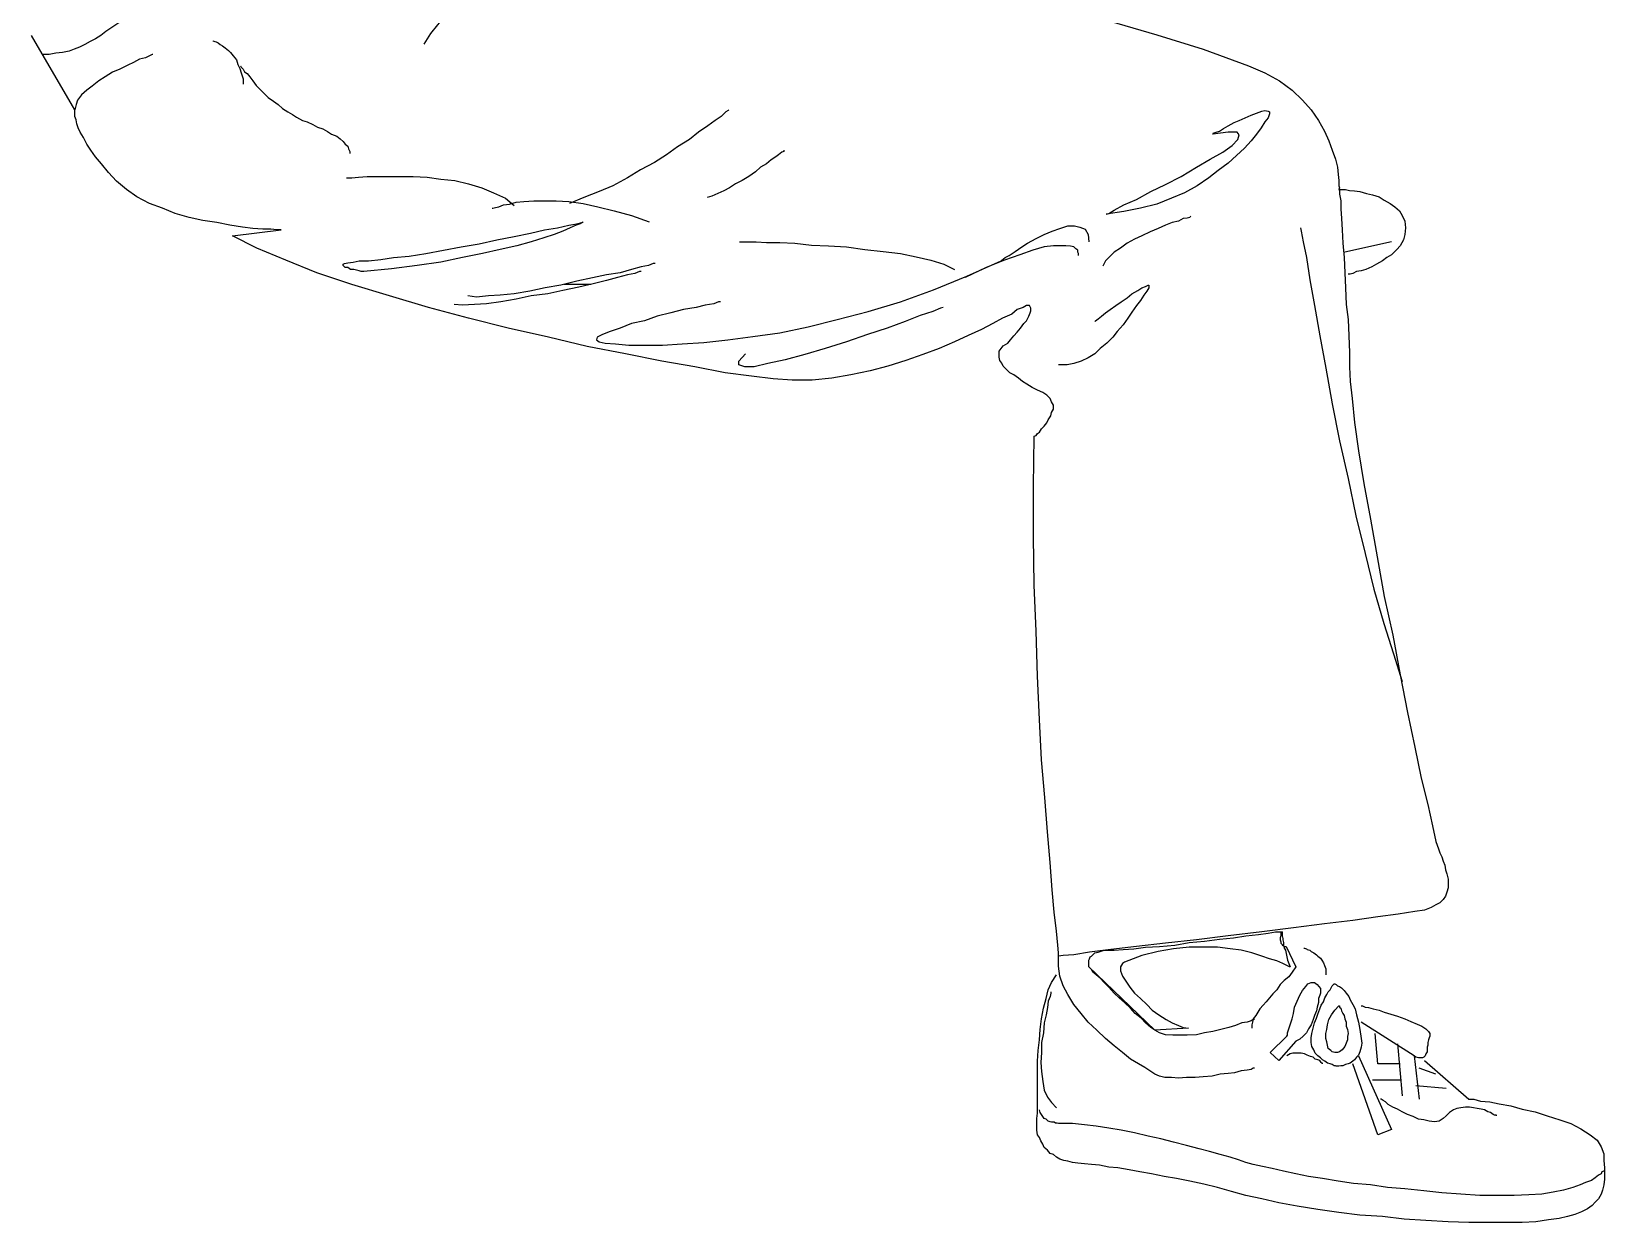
# Model space of a CAD drawing. Header units: millimetres. Extents: x -1627.97 to -1626.54, y 1778.14 to 1779.51.
# Drawn here: x -1627.373 to -1626.535, y 1778.144 to 1778.779 of the extents above; entities that cross this region are included whole.
import ezdxf

# ---------------------------------------------------------------- set-up
doc = ezdxf.new("R2010")
doc.units = ezdxf.units.MM
doc.header["$LTSCALE"] = 10
doc.layers.add('Humanos', color=2, linetype='Continuous')

msp = doc.modelspace()

# ---------------------------------------------------------------- linework, layer by layer
at = {"layer": 'Humanos'}
for points in [[(-1627.03074, 1778.81915), (-1627.02618, 1778.81915), (-1627.01952, 1778.81846), (-1627.00898, 1778.8181), (-1626.99565, 1778.81705), (-1626.97984, 1778.81564), (-1626.96229, 1778.81354), (-1626.94227, 1778.81108), (-1626.92086, 1778.80827), (-1626.89805, 1778.80477), (-1626.87417, 1778.80055), (-1626.84959, 1778.79563), (-1626.82432, 1778.79037), (-1626.79904, 1778.7844), (-1626.77341, 1778.77702), (-1626.74884, 1778.7693), (-1626.72461, 1778.76053)], [(-1627.12132, 1778.81037), (-1627.12167, 1778.81037), (-1627.12201, 1778.81003), (-1627.12342, 1778.80967), (-1627.12518, 1778.80862), (-1627.12729, 1778.80721), (-1627.12939, 1778.80616), (-1627.13255, 1778.80441), (-1627.13501, 1778.80265), (-1627.13852, 1778.79985), (-1627.14203, 1778.79739), (-1627.14554, 1778.79422), (-1627.14905, 1778.79071), (-1627.1529, 1778.7865), (-1627.15643, 1778.78229), (-1627.16028, 1778.77773), (-1627.16379, 1778.7721)], [(-1627.31721, 1778.79001), (-1627.32072, 1778.78755), (-1627.32388, 1778.7851), (-1627.32669, 1778.78299), (-1627.32985, 1778.78089), (-1627.33302, 1778.77878), (-1627.33582, 1778.77668), (-1627.33862, 1778.77492), (-1627.34144, 1778.77351), (-1627.34425, 1778.77176), (-1627.34705, 1778.77035), (-1627.34986, 1778.7693), (-1627.35268, 1778.76825), (-1627.35619, 1778.76754), (-1627.35969, 1778.7672), (-1627.3632, 1778.76649), (-1627.36707, 1778.76649)], [(-1627.34951, 1778.737), (-1627.37268, 1778.77668)], [(-1627.27613, 1778.77386), (-1627.27613, 1778.77386), (-1627.27508, 1778.77351), (-1627.27438, 1778.77317), (-1627.27333, 1778.77281), (-1627.27228, 1778.77176), (-1627.27087, 1778.77105), (-1627.26947, 1778.77), (-1627.26772, 1778.76859), (-1627.26666, 1778.76754), (-1627.26526, 1778.76579), (-1627.2635, 1778.76369), (-1627.2628, 1778.76123), (-1627.26175, 1778.75912), (-1627.26105, 1778.75666), (-1627.26, 1778.75351), (-1627.26, 1778.75069)], [(-1627.30809, 1778.76649), (-1627.30844, 1778.76649), (-1627.30985, 1778.76579), (-1627.31195, 1778.76474), (-1627.31511, 1778.76403), (-1627.31827, 1778.76228), (-1627.32142, 1778.76087), (-1627.32564, 1778.75877), (-1627.32951, 1778.75702), (-1627.33336, 1778.75456), (-1627.33687, 1778.75244), (-1627.34038, 1778.74964), (-1627.3432, 1778.74754), (-1627.346, 1778.74508), (-1627.3481, 1778.74227), (-1627.34881, 1778.73981), (-1627.34951, 1778.737)], [(-1627.26139, 1778.76053), (-1627.26139, 1778.76053), (-1627.26105, 1778.75982), (-1627.26, 1778.75877), (-1627.25929, 1778.75736), (-1627.25788, 1778.75631), (-1627.25647, 1778.75456), (-1627.25472, 1778.75244), (-1627.25296, 1778.75), (-1627.25086, 1778.74788), (-1627.24875, 1778.74578), (-1627.24665, 1778.74367), (-1627.24384, 1778.74157), (-1627.24138, 1778.73981), (-1627.23893, 1778.7377), (-1627.23612, 1778.73595), (-1627.23366, 1778.73455)], [(-1626.72461, 1778.76053), (-1626.71584, 1778.75666), (-1626.70811, 1778.75244), (-1626.70144, 1778.74754), (-1626.69583, 1778.74227), (-1626.69126, 1778.737), (-1626.6874, 1778.73139), (-1626.68424, 1778.72576), (-1626.68178, 1778.7205), (-1626.68002, 1778.71558), (-1626.67827, 1778.71068), (-1626.67722, 1778.70646), (-1626.67686, 1778.70259), (-1626.67652, 1778.69944), (-1626.67652, 1778.69662), (-1626.67617, 1778.69557), (-1626.67652, 1778.69452)], [(-1627.32739, 1778.69908), (-1627.33161, 1778.70364), (-1627.33547, 1778.70822), (-1627.33862, 1778.71207), (-1627.34108, 1778.71558), (-1627.3432, 1778.71874), (-1627.34495, 1778.72225), (-1627.34671, 1778.72506), (-1627.34776, 1778.72752), (-1627.34846, 1778.72963), (-1627.34881, 1778.73173), (-1627.34951, 1778.73349), (-1627.34951, 1778.7349), (-1627.34951, 1778.73595), (-1627.34951, 1778.73665), (-1627.34951, 1778.737), (-1627.34951, 1778.737)], [(-1627.00126, 1778.737), (-1627.00162, 1778.73665), (-1627.00301, 1778.73595), (-1627.00547, 1778.73349), (-1627.00863, 1778.73139), (-1627.01249, 1778.72858), (-1627.01741, 1778.72506), (-1627.02233, 1778.7212), (-1627.02863, 1778.71734), (-1627.03459, 1778.71313), (-1627.04092, 1778.70892), (-1627.04829, 1778.70505), (-1627.05531, 1778.70084), (-1627.06303, 1778.69662), (-1627.07041, 1778.69347), (-1627.07849, 1778.69031), (-1627.08621, 1778.68715)], [(-1626.74357, 1778.72401), (-1626.74322, 1778.72471), (-1626.74181, 1778.72506), (-1626.74006, 1778.72576), (-1626.73796, 1778.72717), (-1626.7355, 1778.72858), (-1626.73233, 1778.73034), (-1626.72953, 1778.73139), (-1626.72636, 1778.73278), (-1626.72321, 1778.73419), (-1626.7204, 1778.73524), (-1626.71759, 1778.7363), (-1626.71584, 1778.73665), (-1626.71408, 1778.7363), (-1626.71338, 1778.73595), (-1626.71338, 1778.7349), (-1626.71408, 1778.73278), (-1626.71584, 1778.73068), (-1626.71794, 1778.72752), (-1626.7204, 1778.72401), (-1626.72321, 1778.7205), (-1626.72672, 1778.71664), (-1626.73094, 1778.71278), (-1626.7355, 1778.70856), (-1626.74076, 1778.70471), (-1626.74568, 1778.70084), (-1626.75199, 1778.69662), (-1626.75867, 1778.69277), (-1626.76569, 1778.68995), (-1626.77341, 1778.6868), (-1626.78218, 1778.68469), (-1626.79097, 1778.68293), (-1626.80045, 1778.68154), (-1626.79904, 1778.68188), (-1626.79623, 1778.68364), (-1626.79097, 1778.68644), (-1626.7843, 1778.68926), (-1626.77657, 1778.69347), (-1626.76885, 1778.69733), (-1626.76042, 1778.70154), (-1626.75235, 1778.70646), (-1626.74498, 1778.71068), (-1626.7383, 1778.71453), (-1626.7334, 1778.71804), (-1626.73023, 1778.7212), (-1626.72953, 1778.72366), (-1626.73058, 1778.72506), (-1626.7355, 1778.72506), (-1626.74357, 1778.72401)], [(-1627.23366, 1778.73455), (-1627.23155, 1778.73314), (-1627.2284, 1778.73139), (-1627.22594, 1778.73068), (-1627.22277, 1778.72927), (-1627.22031, 1778.72788), (-1627.21751, 1778.72683), (-1627.21505, 1778.72542), (-1627.21295, 1778.72401), (-1627.21013, 1778.72296), (-1627.20838, 1778.72155), (-1627.20662, 1778.72015), (-1627.20557, 1778.71874), (-1627.20416, 1778.71769), (-1627.20382, 1778.71629), (-1627.20311, 1778.71489), (-1627.20311, 1778.71383)], [(-1626.97212, 1778.71558), (-1626.97212, 1778.71489), (-1626.97318, 1778.71453), (-1626.97494, 1778.71313), (-1626.97633, 1778.71207), (-1626.97879, 1778.71032), (-1626.98125, 1778.70822), (-1626.98441, 1778.70646), (-1626.98722, 1778.704), (-1626.99073, 1778.70154), (-1626.99424, 1778.69944), (-1626.99775, 1778.69767), (-1627.00091, 1778.69557), (-1627.00407, 1778.69382), (-1627.00722, 1778.69241), (-1627.01039, 1778.69101), (-1627.01285, 1778.69031)], [(-1627.20487, 1778.70084), (-1627.20416, 1778.70084), (-1627.20206, 1778.70084), (-1627.19855, 1778.7012), (-1627.19398, 1778.70154), (-1627.18908, 1778.70154), (-1627.18275, 1778.70154), (-1627.17643, 1778.70154), (-1627.16942, 1778.70154), (-1627.16204, 1778.7012), (-1627.15467, 1778.70013), (-1627.1473, 1778.69944), (-1627.13992, 1778.69767), (-1627.1329, 1778.69557), (-1627.12658, 1778.69277), (-1627.12026, 1778.68995), (-1627.1157, 1778.6861)], [(-1627.23963, 1778.67311), (-1627.23998, 1778.67311), (-1627.24209, 1778.67311), (-1627.24524, 1778.67345), (-1627.24945, 1778.67345), (-1627.25472, 1778.67381), (-1627.26034, 1778.6745), (-1627.26701, 1778.67557), (-1627.27403, 1778.67696), (-1627.28141, 1778.67803), (-1627.28878, 1778.67978), (-1627.29615, 1778.68188), (-1627.30283, 1778.68469), (-1627.30985, 1778.68715), (-1627.31652, 1778.69066), (-1627.32213, 1778.69452), (-1627.32739, 1778.69908)], [(-1626.67652, 1778.69452), (-1626.67547, 1778.69452), (-1626.67476, 1778.69452), (-1626.67301, 1778.69452), (-1626.67091, 1778.69416), (-1626.66809, 1778.69382), (-1626.66528, 1778.69347), (-1626.66177, 1778.69241), (-1626.65861, 1778.69172), (-1626.6551, 1778.69066), (-1626.6523, 1778.6889), (-1626.64913, 1778.68715), (-1626.64667, 1778.68539), (-1626.64421, 1778.68329), (-1626.64282, 1778.68083), (-1626.64141, 1778.67767), (-1626.64106, 1778.67416)], [(-1626.67652, 1778.69452), (-1626.67617, 1778.69416), (-1626.67617, 1778.69206), (-1626.67547, 1778.68856), (-1626.67547, 1778.68434), (-1626.67511, 1778.67908), (-1626.67476, 1778.67311), (-1626.67442, 1778.66609), (-1626.67371, 1778.65837), (-1626.67335, 1778.65028), (-1626.67301, 1778.64222), (-1626.67266, 1778.63343), (-1626.6716, 1778.62536), (-1626.67125, 1778.61659), (-1626.67091, 1778.60781), (-1626.67091, 1778.60009), (-1626.67055, 1778.59235)], [(-1627.12729, 1778.68469), (-1627.12693, 1778.68469), (-1627.12552, 1778.68505), (-1627.12377, 1778.68539), (-1627.12132, 1778.68644), (-1627.11816, 1778.6868), (-1627.11465, 1778.68785), (-1627.11043, 1778.6882), (-1627.10517, 1778.68856), (-1627.09955, 1778.68856), (-1627.09323, 1778.68856), (-1627.08656, 1778.6882), (-1627.07883, 1778.68715), (-1627.07111, 1778.68539), (-1627.06234, 1778.68329), (-1627.05321, 1778.68083), (-1627.04373, 1778.67732)], [(-1627.07883, 1778.67732), (-1627.07918, 1778.67696), (-1627.08059, 1778.67626), (-1627.08269, 1778.67557), (-1627.08585, 1778.67416), (-1627.08972, 1778.6724), (-1627.09428, 1778.67065), (-1627.0999, 1778.66889), (-1627.10656, 1778.66678), (-1627.11429, 1778.66468), (-1627.12308, 1778.66257), (-1627.13255, 1778.66047), (-1627.14308, 1778.65837), (-1627.15467, 1778.65591), (-1627.1673, 1778.65415), (-1627.18099, 1778.6524), (-1627.19574, 1778.65099), (-1627.19644, 1778.65099), (-1627.19714, 1778.65099), (-1627.19819, 1778.65133), (-1627.1996, 1778.65169), (-1627.20101, 1778.65204), (-1627.20277, 1778.65204), (-1627.20416, 1778.65309), (-1627.20557, 1778.65309), (-1627.20628, 1778.65379), (-1627.20662, 1778.65415), (-1627.20662, 1778.65484), (-1627.20592, 1778.6552), (-1627.20416, 1778.65555), (-1627.20136, 1778.65591), (-1627.19819, 1778.65661), (-1627.19329, 1778.65661), (-1627.18662, 1778.6573), (-1627.17994, 1778.65837), (-1627.17152, 1778.65906), (-1627.16274, 1778.66047), (-1627.15326, 1778.66222), (-1627.14379, 1778.66398), (-1627.13431, 1778.66573), (-1627.12483, 1778.66784), (-1627.1157, 1778.6696), (-1627.10692, 1778.67135), (-1627.09955, 1778.67311), (-1627.09253, 1778.67416), (-1627.08656, 1778.67557), (-1627.08234, 1778.67626), (-1627.07954, 1778.67696), (-1627.07883, 1778.67732)], [(-1626.7555, 1778.68047), (-1626.75586, 1778.67978), (-1626.75726, 1778.67942), (-1626.75937, 1778.67908), (-1626.76183, 1778.67767), (-1626.76534, 1778.67696), (-1626.76885, 1778.67557), (-1626.7727, 1778.67381), (-1626.77692, 1778.67206), (-1626.78149, 1778.66994), (-1626.78535, 1778.66819), (-1626.78922, 1778.66609), (-1626.79272, 1778.66327), (-1626.79623, 1778.66117), (-1626.79869, 1778.65871), (-1626.80079, 1778.65661), (-1626.8022, 1778.65379)], [(-1627.26561, 1778.66994), (-1627.23963, 1778.67311)], [(-1626.97774, 1778.59376), (-1626.98932, 1778.59517), (-1627.00337, 1778.59693), (-1627.01952, 1778.60009), (-1627.03705, 1778.60324), (-1627.05637, 1778.60711), (-1627.07672, 1778.61096), (-1627.09745, 1778.61588), (-1627.11886, 1778.6208), (-1627.13992, 1778.62606), (-1627.16133, 1778.63167), (-1627.18204, 1778.638), (-1627.20206, 1778.64397), (-1627.22067, 1778.65028), (-1627.23717, 1778.65696), (-1627.25262, 1778.66327), (-1627.26561, 1778.66994)], [(-1626.85627, 1778.65661), (-1626.85592, 1778.65696), (-1626.85417, 1778.65837), (-1626.85205, 1778.65942), (-1626.84889, 1778.66152), (-1626.84538, 1778.66398), (-1626.84223, 1778.66609), (-1626.83766, 1778.66854), (-1626.83344, 1778.67065), (-1626.82923, 1778.6724), (-1626.82503, 1778.67381), (-1626.82081, 1778.67521), (-1626.81729, 1778.67521), (-1626.81449, 1778.6745), (-1626.81168, 1778.67345), (-1626.80993, 1778.67065), (-1626.80957, 1778.66678)], [(-1626.69688, 1778.67416), (-1626.69652, 1778.6724), (-1626.69547, 1778.66678), (-1626.69372, 1778.65837), (-1626.69196, 1778.64643), (-1626.6895, 1778.63274), (-1626.6867, 1778.61659), (-1626.68353, 1778.59938), (-1626.68002, 1778.58043), (-1626.67617, 1778.56077), (-1626.6716, 1778.54075), (-1626.66738, 1778.52074), (-1626.66248, 1778.50072), (-1626.6579, 1778.48177), (-1626.65264, 1778.46351), (-1626.64738, 1778.44736), (-1626.64282, 1778.43262)], [(-1626.64106, 1778.67416), (-1626.64141, 1778.67065), (-1626.64211, 1778.66784), (-1626.64387, 1778.66468), (-1626.64562, 1778.66257), (-1626.64843, 1778.65976), (-1626.65089, 1778.65837), (-1626.65335, 1778.65661), (-1626.65651, 1778.65484), (-1626.65897, 1778.65345), (-1626.66212, 1778.65204), (-1626.66458, 1778.65133), (-1626.66704, 1778.65099), (-1626.66914, 1778.64994), (-1626.67055, 1778.64958), (-1626.67125, 1778.64958), (-1626.6716, 1778.64958)], [(-1626.99565, 1778.66678), (-1626.99424, 1778.66678), (-1626.99178, 1778.66678), (-1626.98687, 1778.66678), (-1626.98125, 1778.66644), (-1626.97423, 1778.66644), (-1626.96615, 1778.66609), (-1626.95737, 1778.66503), (-1626.94824, 1778.66468), (-1626.93876, 1778.66398), (-1626.92894, 1778.66257), (-1626.9191, 1778.66152), (-1626.90998, 1778.66047), (-1626.90156, 1778.65871), (-1626.89383, 1778.65696), (-1626.88681, 1778.65484), (-1626.88119, 1778.65204)], [(-1626.81519, 1778.65942), (-1626.81519, 1778.65976), (-1626.81519, 1778.66047), (-1626.81554, 1778.66117), (-1626.81554, 1778.66222), (-1626.8166, 1778.66293), (-1626.81765, 1778.66398), (-1626.8194, 1778.66434), (-1626.82186, 1778.66468), (-1626.82467, 1778.66468), (-1626.82854, 1778.66468), (-1626.83344, 1778.66398), (-1626.83941, 1778.66222), (-1626.84644, 1778.65976), (-1626.85451, 1778.65696), (-1626.86434, 1778.65309), (-1626.87558, 1778.64782)], [(-1626.64843, 1778.66678), (-1626.67335, 1778.66117)], [(-1627.04794, 1778.65099), (-1627.04899, 1778.65099), (-1627.05145, 1778.64994), (-1627.05531, 1778.64923), (-1627.06058, 1778.64782), (-1627.06655, 1778.64607), (-1627.07357, 1778.64432), (-1627.08129, 1778.64256), (-1627.08972, 1778.64081), (-1627.09779, 1778.63905), (-1627.10656, 1778.638), (-1627.11465, 1778.63625), (-1627.12272, 1778.63484), (-1627.13044, 1778.63379), (-1627.13677, 1778.63343), (-1627.14308, 1778.63308), (-1627.14764, 1778.63343)], [(-1627.04056, 1778.6552), (-1627.04161, 1778.6552), (-1627.04407, 1778.65415), (-1627.04794, 1778.65345), (-1627.05321, 1778.65204), (-1627.05917, 1778.65028), (-1627.06655, 1778.64923), (-1627.07392, 1778.64748), (-1627.08234, 1778.64572), (-1627.09077, 1778.64361), (-1627.0992, 1778.64222), (-1627.10727, 1778.64046), (-1627.1157, 1778.63905), (-1627.12308, 1778.63835), (-1627.12939, 1778.638), (-1627.1357, 1778.6373), (-1627.14028, 1778.638)], [(-1627.06724, 1778.61272), (-1627.06163, 1778.61237), (-1627.05461, 1778.61167), (-1627.04619, 1778.61167), (-1627.03671, 1778.61167), (-1627.02618, 1778.61237), (-1627.0146, 1778.61308), (-1627.00196, 1778.61447), (-1626.98863, 1778.61623), (-1626.97423, 1778.61834), (-1626.95913, 1778.6215), (-1626.94368, 1778.62536), (-1626.92719, 1778.62957), (-1626.90998, 1778.63484), (-1626.89242, 1778.64115), (-1626.87452, 1778.64853), (-1626.85627, 1778.65661)], [(-1627.07477, 1778.64404), (-1627.08904, 1778.64404)], [(-1626.80642, 1778.62431), (-1626.80606, 1778.62465), (-1626.80466, 1778.6257), (-1626.80291, 1778.62711), (-1626.80079, 1778.62887), (-1626.79833, 1778.63062), (-1626.79518, 1778.63274), (-1626.79237, 1778.63484), (-1626.78922, 1778.63695), (-1626.78676, 1778.63905), (-1626.78359, 1778.64081), (-1626.78149, 1778.64222), (-1626.77938, 1778.64292), (-1626.77798, 1778.64361), (-1626.77762, 1778.64361), (-1626.77762, 1778.64222), (-1626.77867, 1778.64046)], [(-1627.00583, 1778.63484), (-1627.00688, 1778.63484), (-1627.00934, 1778.63379), (-1627.0139, 1778.63308), (-1627.01882, 1778.63167), (-1627.02549, 1778.63062), (-1627.03214, 1778.62887), (-1627.03951, 1778.62711), (-1627.04619, 1778.62465), (-1627.05321, 1778.62326), (-1627.05917, 1778.6208), (-1627.06444, 1778.61905), (-1627.06865, 1778.61729), (-1627.07146, 1778.61588), (-1627.07182, 1778.61447), (-1627.07041, 1778.61342), (-1627.06724, 1778.61272)], [(-1626.77867, 1778.64046), (-1626.78043, 1778.63835), (-1626.78218, 1778.63554), (-1626.7843, 1778.63274), (-1626.78676, 1778.62923), (-1626.78886, 1778.62606), (-1626.79132, 1778.62255), (-1626.79448, 1778.61905), (-1626.79694, 1778.61588), (-1626.80009, 1778.61272), (-1626.80361, 1778.60991), (-1626.80642, 1778.60711), (-1626.80993, 1778.60499), (-1626.81378, 1778.60324), (-1626.81765, 1778.60184), (-1626.82116, 1778.60114), (-1626.82572, 1778.60114)], [(-1626.88716, 1778.63167), (-1626.88857, 1778.63133), (-1626.89278, 1778.62957), (-1626.89944, 1778.62746), (-1626.90753, 1778.62431), (-1626.917, 1778.6208), (-1626.92753, 1778.61729), (-1626.93876, 1778.61342), (-1626.95, 1778.60991), (-1626.96088, 1778.60675), (-1626.97141, 1778.60394), (-1626.98055, 1778.60184), (-1626.98792, 1778.60009), (-1626.99283, 1778.60009), (-1626.99599, 1778.60114), (-1626.99599, 1778.60324), (-1626.99248, 1778.60711)], [(-1626.84784, 1778.63062), (-1626.85064, 1778.62816), (-1626.85556, 1778.62606), (-1626.86083, 1778.62326), (-1626.86679, 1778.6201), (-1626.87383, 1778.61693), (-1626.88119, 1778.61342), (-1626.88927, 1778.60991), (-1626.89805, 1778.60675), (-1626.90717, 1778.6036), (-1626.91666, 1778.60043), (-1626.92614, 1778.59798), (-1626.9363, 1778.59588), (-1626.94649, 1778.59412), (-1626.95703, 1778.59306), (-1626.96756, 1778.59306), (-1626.97774, 1778.59376)], [(-1626.85522, 1778.61132), (-1626.85276, 1778.61272), (-1626.85135, 1778.61447), (-1626.84959, 1778.61659), (-1626.84784, 1778.61869), (-1626.84608, 1778.6208), (-1626.84433, 1778.62326), (-1626.84292, 1778.62465), (-1626.84152, 1778.62711), (-1626.84082, 1778.62887), (-1626.84047, 1778.62992), (-1626.84047, 1778.63133), (-1626.84082, 1778.63203), (-1626.84117, 1778.63274), (-1626.84292, 1778.63274), (-1626.84467, 1778.63167), (-1626.84784, 1778.63062)], [(-1626.83415, 1778.5864), (-1626.83695, 1778.58779), (-1626.83977, 1778.5892), (-1626.84257, 1778.59096), (-1626.84503, 1778.59235), (-1626.84713, 1778.59412), (-1626.84959, 1778.59588), (-1626.85171, 1778.59693), (-1626.85346, 1778.59868), (-1626.85522, 1778.60043), (-1626.85592, 1778.60219), (-1626.85697, 1778.6036), (-1626.85732, 1778.60535), (-1626.85732, 1778.60711), (-1626.85732, 1778.6085), (-1626.85627, 1778.60991), (-1626.85522, 1778.61132)], [(-1626.67055, 1778.59235), (-1626.6695, 1778.58323), (-1626.66809, 1778.57059), (-1626.66599, 1778.55549), (-1626.66318, 1778.53794), (-1626.65966, 1778.51899), (-1626.65615, 1778.49897), (-1626.6523, 1778.47791), (-1626.64772, 1778.4572), (-1626.64387, 1778.43613), (-1626.64, 1778.41612), (-1626.63614, 1778.39751), (-1626.63263, 1778.38102), (-1626.62912, 1778.36697), (-1626.62667, 1778.35573), (-1626.62491, 1778.3473), (-1626.6235, 1778.34345)], [(-1626.83872, 1778.56287), (-1626.83872, 1778.56321), (-1626.83766, 1778.56357), (-1626.83695, 1778.56462), (-1626.8359, 1778.56533), (-1626.83485, 1778.56708), (-1626.83344, 1778.56849), (-1626.83205, 1778.57025), (-1626.83134, 1778.572), (-1626.82993, 1778.5741), (-1626.82959, 1778.57586), (-1626.82854, 1778.57761), (-1626.82854, 1778.57972), (-1626.82959, 1778.58148), (-1626.83029, 1778.58323), (-1626.83205, 1778.58499), (-1626.83415, 1778.5864)], [(-1626.82572, 1778.28622), (-1626.82572, 1778.28798), (-1626.82608, 1778.29219), (-1626.82678, 1778.29957), (-1626.82818, 1778.30974), (-1626.82923, 1778.32167), (-1626.83029, 1778.33607), (-1626.83169, 1778.35257), (-1626.8331, 1778.37083), (-1626.83485, 1778.39084), (-1626.8359, 1778.41226), (-1626.83695, 1778.43543), (-1626.83766, 1778.4593), (-1626.83872, 1778.48388), (-1626.83907, 1778.50985), (-1626.83907, 1778.53653), (-1626.83872, 1778.56287)], [(-1626.6235, 1778.34345), (-1626.6228, 1778.34134), (-1626.62175, 1778.33924), (-1626.62104, 1778.33678), (-1626.61999, 1778.33468), (-1626.61965, 1778.33222), (-1626.61894, 1778.3301), (-1626.61824, 1778.3273), (-1626.61824, 1778.32518), (-1626.61824, 1778.32274), (-1626.61894, 1778.32028), (-1626.61965, 1778.31817), (-1626.62104, 1778.31641), (-1626.6228, 1778.31466), (-1626.62491, 1778.31361), (-1626.62737, 1778.3122), (-1626.63088, 1778.3108)], [(-1626.63088, 1778.3108), (-1626.63614, 1778.3101), (-1626.64492, 1778.30869), (-1626.6558, 1778.30729), (-1626.66914, 1778.30518), (-1626.68424, 1778.30342), (-1626.70074, 1778.30132), (-1626.71759, 1778.29921), (-1626.7355, 1778.29711), (-1626.75235, 1778.295), (-1626.76885, 1778.29324), (-1626.7843, 1778.29149), (-1626.79799, 1778.28973), (-1626.80922, 1778.28832), (-1626.81765, 1778.28693), (-1626.82326, 1778.28657), (-1626.82572, 1778.28622)], [(-1626.70249, 1778.2806), (-1626.70285, 1778.2806), (-1626.70424, 1778.2813), (-1626.70636, 1778.28235), (-1626.70952, 1778.28376), (-1626.71338, 1778.28481), (-1626.71759, 1778.28622), (-1626.72286, 1778.28798), (-1626.72848, 1778.28939), (-1626.73445, 1778.29008), (-1626.74112, 1778.29114), (-1626.74848, 1778.29114), (-1626.75621, 1778.29114), (-1626.76464, 1778.29008), (-1626.7727, 1778.28868), (-1626.78149, 1778.28657), (-1626.79061, 1778.28306), (-1626.79167, 1778.28235), (-1626.79272, 1778.2806), (-1626.79272, 1778.2785), (-1626.79167, 1778.27569), (-1626.78992, 1778.27288), (-1626.78781, 1778.26973), (-1626.78535, 1778.26656), (-1626.78218, 1778.26376), (-1626.77867, 1778.26059), (-1626.77587, 1778.25743), (-1626.77236, 1778.25497), (-1626.7685, 1778.25252), (-1626.76534, 1778.25077), (-1626.76183, 1778.24936), (-1626.75937, 1778.24831), (-1626.75657, 1778.24795), (-1626.77446, 1778.2469), (-1626.80957, 1778.2806), (-1626.80957, 1778.2806), (-1626.80957, 1778.2806), (-1626.80957, 1778.2813), (-1626.80957, 1778.28201), (-1626.80957, 1778.28235), (-1626.80957, 1778.28306), (-1626.80957, 1778.28412), (-1626.80922, 1778.28481), (-1626.80888, 1778.28588), (-1626.80817, 1778.28622), (-1626.80747, 1778.28693), (-1626.80642, 1778.28798), (-1626.80466, 1778.28832), (-1626.80361, 1778.28868), (-1626.8015, 1778.28939), (-1626.79904, 1778.28939), (-1626.79623, 1778.28939), (-1626.79132, 1778.28973), (-1626.78571, 1778.29008), (-1626.77938, 1778.29114), (-1626.77201, 1778.29149), (-1626.76393, 1778.29219), (-1626.75621, 1778.2936), (-1626.74814, 1778.29429), (-1626.74006, 1778.29535), (-1626.73269, 1778.29605), (-1626.72602, 1778.29711), (-1626.71935, 1778.2978), (-1626.71408, 1778.2985), (-1626.71021, 1778.29921), (-1626.70777, 1778.29921), (-1626.7067, 1778.29921), (-1626.7067, 1778.29921), (-1626.7067, 1778.29921), (-1626.7067, 1778.2985), (-1626.7067, 1778.2978), (-1626.7067, 1778.29711), (-1626.70636, 1778.2957), (-1626.70636, 1778.295), (-1626.70601, 1778.2936), (-1626.70601, 1778.29219), (-1626.70565, 1778.29044), (-1626.70495, 1778.28939), (-1626.7046, 1778.28763), (-1626.70424, 1778.28588), (-1626.7039, 1778.28412), (-1626.70319, 1778.28235), (-1626.70249, 1778.2806)], [(-1626.7067, 1778.29921), (-1626.7067, 1778.29921), (-1626.70741, 1778.29886), (-1626.70741, 1778.2985), (-1626.70741, 1778.29745), (-1626.70741, 1778.29711), (-1626.70777, 1778.29605), (-1626.70777, 1778.29535), (-1626.70777, 1778.295), (-1626.70741, 1778.29395), (-1626.70741, 1778.29324), (-1626.7067, 1778.29254), (-1626.7067, 1778.29219), (-1626.70601, 1778.29185), (-1626.70565, 1778.29149), (-1626.7046, 1778.29149)], [(-1626.7046, 1778.29149), (-1626.69934, 1778.2806)], [(-1626.77446, 1778.22338), (-1626.77657, 1778.22478), (-1626.77974, 1778.22689), (-1626.78325, 1778.22899), (-1626.78746, 1778.23145), (-1626.79167, 1778.23496), (-1626.79623, 1778.23847), (-1626.80079, 1778.24234), (-1626.80537, 1778.2469), (-1626.80993, 1778.25111), (-1626.81378, 1778.25567), (-1626.81765, 1778.26059), (-1626.82081, 1778.26586), (-1626.82326, 1778.27043), (-1626.82503, 1778.27569), (-1626.82572, 1778.28096), (-1626.82572, 1778.28622)], [(-1626.69513, 1778.29044), (-1626.69513, 1778.29044), (-1626.69477, 1778.29044), (-1626.69372, 1778.29008), (-1626.69337, 1778.28973), (-1626.69196, 1778.28939), (-1626.69126, 1778.28868), (-1626.68986, 1778.28798), (-1626.68845, 1778.28693), (-1626.68775, 1778.28622), (-1626.68635, 1778.28517), (-1626.68565, 1778.28412), (-1626.6846, 1778.28271), (-1626.68424, 1778.2813), (-1626.68353, 1778.27955), (-1626.68353, 1778.27779), (-1626.68353, 1778.27638)], [(-1626.83731, 1778.19986), (-1626.83695, 1778.20266), (-1626.83695, 1778.20582), (-1626.83695, 1778.21004), (-1626.83695, 1778.21425), (-1626.83695, 1778.21952), (-1626.83695, 1778.22478), (-1626.83695, 1778.2304), (-1626.83661, 1778.23601), (-1626.8359, 1778.24164), (-1626.83556, 1778.24725), (-1626.83485, 1778.25287), (-1626.8338, 1778.25849), (-1626.83239, 1778.26376), (-1626.83134, 1778.26832), (-1626.82959, 1778.27218), (-1626.82678, 1778.27638)], [(-1626.77446, 1778.2469), (-1626.77657, 1778.24831), (-1626.77938, 1778.25077), (-1626.78184, 1778.25321), (-1626.785, 1778.25567), (-1626.78746, 1778.25849), (-1626.79061, 1778.26164), (-1626.79343, 1778.2641), (-1626.79623, 1778.26656), (-1626.79904, 1778.26973), (-1626.8015, 1778.27218), (-1626.80361, 1778.27463), (-1626.80571, 1778.27638), (-1626.80747, 1778.27779), (-1626.80817, 1778.2792), (-1626.80922, 1778.28025), (-1626.80957, 1778.2806)], [(-1626.69934, 1778.2806), (-1626.70144, 1778.27779), (-1626.70319, 1778.27533), (-1626.70565, 1778.27323), (-1626.70777, 1778.27112), (-1626.70952, 1778.26832), (-1626.71162, 1778.26622), (-1626.71338, 1778.2641), (-1626.71513, 1778.262), (-1626.71689, 1778.26025), (-1626.71864, 1778.25813), (-1626.71971, 1778.25638), (-1626.72076, 1778.25462), (-1626.72215, 1778.25287), (-1626.72251, 1778.25111), (-1626.72286, 1778.24971), (-1626.72286, 1778.24795)], [(-1626.82993, 1778.26727), (-1626.82993, 1778.26656), (-1626.83029, 1778.26481), (-1626.83134, 1778.26235), (-1626.83169, 1778.25884), (-1626.83239, 1778.25497), (-1626.83344, 1778.25077), (-1626.8338, 1778.24549), (-1626.83485, 1778.24023), (-1626.83485, 1778.23496), (-1626.8352, 1778.2297), (-1626.83485, 1778.22478), (-1626.83415, 1778.21952), (-1626.83344, 1778.21496), (-1626.83169, 1778.21109), (-1626.82959, 1778.20828), (-1626.82678, 1778.20548)], [(-1626.70424, 1778.24374), (-1626.7039, 1778.2441), (-1626.7039, 1778.24549), (-1626.70319, 1778.24761), (-1626.70249, 1778.24971), (-1626.70144, 1778.25287), (-1626.70074, 1778.25567), (-1626.70004, 1778.25918), (-1626.69864, 1778.26235), (-1626.69723, 1778.26551), (-1626.69583, 1778.26797), (-1626.69408, 1778.27007), (-1626.69301, 1778.27148), (-1626.69126, 1778.27218), (-1626.6895, 1778.27218), (-1626.68811, 1778.27112), (-1626.68635, 1778.26902)], [(-1626.68635, 1778.26902), (-1626.68635, 1778.26832), (-1626.68635, 1778.26797), (-1626.68635, 1778.26656), (-1626.6867, 1778.26551), (-1626.6874, 1778.26376), (-1626.6874, 1778.26164), (-1626.68811, 1778.25918), (-1626.68845, 1778.25708), (-1626.6895, 1778.25462), (-1626.69021, 1778.25252), (-1626.69126, 1778.24971), (-1626.69267, 1778.24761), (-1626.69372, 1778.24549), (-1626.69547, 1778.24374), (-1626.69723, 1778.24198), (-1626.69934, 1778.24093)], [(-1626.69091, 1778.24515), (-1626.69021, 1778.24795), (-1626.6895, 1778.25077), (-1626.68845, 1778.25321), (-1626.68775, 1778.25533), (-1626.6867, 1778.25813), (-1626.68599, 1778.26025), (-1626.6846, 1778.262), (-1626.68389, 1778.2641), (-1626.68283, 1778.26586), (-1626.68214, 1778.26727), (-1626.68107, 1778.26832), (-1626.68038, 1778.26973), (-1626.68002, 1778.27043), (-1626.67932, 1778.27112), (-1626.67897, 1778.27148), (-1626.67897, 1778.27148)], [(-1626.67897, 1778.27148), (-1626.67897, 1778.27148), (-1626.67863, 1778.27148), (-1626.67792, 1778.27112), (-1626.67722, 1778.27043), (-1626.67617, 1778.27007), (-1626.67511, 1778.26937), (-1626.67371, 1778.26797), (-1626.67266, 1778.26656), (-1626.67125, 1778.26481), (-1626.67055, 1778.26305), (-1626.66914, 1778.26059), (-1626.66774, 1778.25813), (-1626.66704, 1778.25497), (-1626.66599, 1778.25111), (-1626.66528, 1778.24725), (-1626.66458, 1778.24234)], [(-1626.67476, 1778.23637), (-1626.67617, 1778.23532), (-1626.67722, 1778.23496), (-1626.67863, 1778.23496), (-1626.68002, 1778.23532), (-1626.68073, 1778.23601), (-1626.68214, 1778.23708), (-1626.68248, 1778.23883), (-1626.68283, 1778.24059), (-1626.68353, 1778.24234), (-1626.68353, 1778.24515), (-1626.68283, 1778.24725), (-1626.68248, 1778.24971), (-1626.68178, 1778.25252), (-1626.68038, 1778.25497), (-1626.67863, 1778.25743), (-1626.67652, 1778.25989)], [(-1626.67652, 1778.25989), (-1626.67617, 1778.25989), (-1626.67617, 1778.25918), (-1626.67547, 1778.25849), (-1626.67511, 1778.25708), (-1626.67442, 1778.25567), (-1626.67371, 1778.25462), (-1626.67335, 1778.25287), (-1626.67266, 1778.25111), (-1626.67266, 1778.24901), (-1626.67196, 1778.24725), (-1626.6716, 1778.24515), (-1626.67196, 1778.24339), (-1626.67196, 1778.24164), (-1626.67266, 1778.23988), (-1626.67335, 1778.23813), (-1626.67476, 1778.23637)], [(-1626.66458, 1778.25989), (-1626.66387, 1778.25989), (-1626.66248, 1778.25918), (-1626.66072, 1778.25884), (-1626.65826, 1778.25813), (-1626.6551, 1778.25743), (-1626.6523, 1778.25638), (-1626.64879, 1778.25533), (-1626.64528, 1778.25428), (-1626.64141, 1778.25287), (-1626.63824, 1778.25146), (-1626.63473, 1778.25006), (-1626.63228, 1778.24901), (-1626.63018, 1778.24761), (-1626.62877, 1778.2462), (-1626.62807, 1778.24515), (-1626.62807, 1778.24374)], [(-1626.72146, 1778.25252), (-1626.72215, 1778.25252), (-1626.72321, 1778.25182), (-1626.72531, 1778.25111), (-1626.72812, 1778.25077), (-1626.73163, 1778.24936), (-1626.73515, 1778.24831), (-1626.73935, 1778.24725), (-1626.74357, 1778.2462), (-1626.74814, 1778.24549), (-1626.75235, 1778.24444), (-1626.75726, 1778.2441), (-1626.76113, 1778.2441), (-1626.76498, 1778.2441), (-1626.76885, 1778.24444), (-1626.77201, 1778.24549), (-1626.77446, 1778.2469)], [(-1626.63649, 1778.23321), (-1626.66458, 1778.25111)], [(-1626.69934, 1778.24093), (-1626.70846, 1778.23075), (-1626.71303, 1778.23496), (-1626.70424, 1778.24374)], [(-1626.67792, 1778.22759), (-1626.67792, 1778.22759), (-1626.67827, 1778.22794), (-1626.67897, 1778.22794), (-1626.68002, 1778.22865), (-1626.68107, 1778.22899), (-1626.68248, 1778.22935), (-1626.68389, 1778.2304), (-1626.68529, 1778.23111), (-1626.68635, 1778.23216), (-1626.68775, 1778.23321), (-1626.68916, 1778.23462), (-1626.68986, 1778.23637), (-1626.69091, 1778.23813), (-1626.69126, 1778.24023), (-1626.69126, 1778.24269), (-1626.69091, 1778.24515)], [(-1626.66458, 1778.24234), (-1626.66423, 1778.23988), (-1626.66458, 1778.23777), (-1626.66528, 1778.23532), (-1626.66599, 1778.23355), (-1626.66704, 1778.2325), (-1626.66809, 1778.23111), (-1626.66914, 1778.2304), (-1626.67055, 1778.22935), (-1626.6716, 1778.22899), (-1626.67301, 1778.22865), (-1626.67442, 1778.22794), (-1626.67547, 1778.22794), (-1626.67652, 1778.22759), (-1626.67686, 1778.22759), (-1626.67722, 1778.22759), (-1626.67792, 1778.22759)], [(-1626.64387, 1778.22899), (-1626.6558, 1778.22899), (-1626.65721, 1778.24515)], [(-1626.62807, 1778.24374), (-1626.62842, 1778.24269), (-1626.62877, 1778.24164), (-1626.62912, 1778.24023), (-1626.62912, 1778.23883), (-1626.62947, 1778.23777), (-1626.62947, 1778.23637), (-1626.62947, 1778.23532), (-1626.63018, 1778.23426), (-1626.63052, 1778.23321), (-1626.63088, 1778.23286), (-1626.63123, 1778.2325), (-1626.63193, 1778.23216), (-1626.63263, 1778.23216), (-1626.63403, 1778.23216), (-1626.63544, 1778.2325), (-1626.63649, 1778.23321)], [(-1626.68529, 1778.22899), (-1626.68529, 1778.22935), (-1626.68565, 1778.22935), (-1626.68599, 1778.2297), (-1626.6867, 1778.23075), (-1626.68775, 1778.23111), (-1626.68916, 1778.23145), (-1626.69021, 1778.2325), (-1626.69162, 1778.23286), (-1626.69337, 1778.23355), (-1626.69477, 1778.23426), (-1626.69652, 1778.23462), (-1626.69829, 1778.23462), (-1626.69934, 1778.23462), (-1626.70109, 1778.23462), (-1626.70249, 1778.23426), (-1626.70424, 1778.23321)], [(-1626.66599, 1778.23321), (-1626.64843, 1778.19389), (-1626.6558, 1778.19108), (-1626.66914, 1778.22899)], [(-1626.64528, 1778.23952), (-1626.64282, 1778.21179)], [(-1626.63649, 1778.23321), (-1626.63368, 1778.21004)], [(-1626.72146, 1778.22654), (-1626.72215, 1778.22654), (-1626.72321, 1778.22583), (-1626.72531, 1778.22549), (-1626.72848, 1778.22514), (-1626.73199, 1778.22408), (-1626.7355, 1778.22373), (-1626.73971, 1778.22338), (-1626.74393, 1778.22232), (-1626.74884, 1778.22198), (-1626.75304, 1778.22163), (-1626.75762, 1778.22163), (-1626.76183, 1778.22127), (-1626.76569, 1778.22163), (-1626.7692, 1778.22163), (-1626.77201, 1778.22232), (-1626.77446, 1778.22338)], [(-1626.62491, 1778.22338), (-1626.63368, 1778.22654)], [(-1626.63088, 1778.23075), (-1626.60735, 1778.21004)], [(-1626.64387, 1778.22022), (-1626.65861, 1778.22022)], [(-1626.63544, 1778.21742), (-1626.61929, 1778.21601)], [(-1626.61929, 1778.20126), (-1626.62104, 1778.19986), (-1626.62316, 1778.19845), (-1626.62562, 1778.1981), (-1626.62842, 1778.19845), (-1626.63123, 1778.19915), (-1626.63403, 1778.19951), (-1626.63685, 1778.20091), (-1626.64, 1778.20197), (-1626.64282, 1778.20337), (-1626.64528, 1778.20477), (-1626.64772, 1778.20582), (-1626.65018, 1778.20723), (-1626.65159, 1778.20863), (-1626.653, 1778.20933), (-1626.65405, 1778.21004), (-1626.6544, 1778.21004)], [(-1626.60735, 1778.21004), (-1626.60665, 1778.21004), (-1626.60455, 1778.21004), (-1626.60104, 1778.20899), (-1626.59612, 1778.20863), (-1626.5912, 1778.20758), (-1626.58488, 1778.20653), (-1626.57892, 1778.20477), (-1626.5719, 1778.20337), (-1626.56558, 1778.20126), (-1626.55891, 1778.19915), (-1626.55294, 1778.19705), (-1626.54768, 1778.19425), (-1626.54276, 1778.19108), (-1626.53889, 1778.18828), (-1626.53679, 1778.18475), (-1626.53538, 1778.1809)], [(-1626.81835, 1778.17634), (-1626.82081, 1778.17703), (-1626.82291, 1778.17739), (-1626.82503, 1778.17809), (-1626.82678, 1778.17914), (-1626.82854, 1778.18055), (-1626.83029, 1778.18124), (-1626.83169, 1778.183), (-1626.83344, 1778.18441), (-1626.83415, 1778.18616), (-1626.8352, 1778.18792), (-1626.8359, 1778.18967), (-1626.83695, 1778.19108), (-1626.83731, 1778.19354), (-1626.83731, 1778.19564), (-1626.83731, 1778.19776), (-1626.83731, 1778.19986)], [(-1626.82396, 1778.19705), (-1626.82432, 1778.19705), (-1626.82432, 1778.19705), (-1626.82503, 1778.19705), (-1626.82572, 1778.19705), (-1626.82642, 1778.1974), (-1626.82747, 1778.1974), (-1626.82818, 1778.19776), (-1626.82959, 1778.19776), (-1626.83029, 1778.1981), (-1626.83134, 1778.19845), (-1626.83239, 1778.19951), (-1626.83344, 1778.19986), (-1626.83415, 1778.20091), (-1626.83485, 1778.20197), (-1626.83556, 1778.20302), (-1626.8359, 1778.20442)], [(-1626.59261, 1778.20126), (-1626.59261, 1778.20161), (-1626.59366, 1778.20161), (-1626.59436, 1778.20197), (-1626.59577, 1778.20302), (-1626.59717, 1778.20337), (-1626.59892, 1778.20442), (-1626.60069, 1778.20477), (-1626.60279, 1778.20512), (-1626.60489, 1778.20548), (-1626.607, 1778.20582), (-1626.6091, 1778.20582), (-1626.61156, 1778.20548), (-1626.61368, 1778.20512), (-1626.61543, 1778.20442), (-1626.61753, 1778.20302), (-1626.61929, 1778.20126)], [(-1626.72602, 1778.17634), (-1626.72987, 1778.17774), (-1626.73445, 1778.17914), (-1626.73971, 1778.18055), (-1626.74532, 1778.18231), (-1626.75094, 1778.1837), (-1626.75762, 1778.18546), (-1626.76464, 1778.18721), (-1626.77131, 1778.18897), (-1626.77798, 1778.19038), (-1626.78535, 1778.19213), (-1626.79237, 1778.19354), (-1626.79904, 1778.19459), (-1626.80571, 1778.19564), (-1626.81203, 1778.19635), (-1626.81835, 1778.19705), (-1626.82396, 1778.19705)], [(-1626.72602, 1778.15878), (-1626.73374, 1778.16089), (-1626.74112, 1778.16299), (-1626.74848, 1778.16475), (-1626.75586, 1778.1665), (-1626.76288, 1778.16791), (-1626.76955, 1778.16896), (-1626.77623, 1778.17037), (-1626.78254, 1778.17142), (-1626.78815, 1778.17247), (-1626.79412, 1778.17352), (-1626.79904, 1778.17388), (-1626.80396, 1778.17493), (-1626.80817, 1778.17528), (-1626.81203, 1778.17564), (-1626.81554, 1778.17598), (-1626.81835, 1778.17634)], [(-1626.60138, 1778.15878), (-1626.61156, 1778.15948), (-1626.62175, 1778.16019), (-1626.63123, 1778.16124), (-1626.64141, 1778.16229), (-1626.65054, 1778.16299), (-1626.65966, 1778.1644), (-1626.66879, 1778.16511), (-1626.67686, 1778.1665), (-1626.68529, 1778.16791), (-1626.69267, 1778.16896), (-1626.69934, 1778.17037), (-1626.70601, 1778.17177), (-1626.71197, 1778.17318), (-1626.71725, 1778.17423), (-1626.72215, 1778.17528), (-1626.72602, 1778.17634)], [(-1626.53538, 1778.1809), (-1626.53538, 1778.17739), (-1626.53504, 1778.17352), (-1626.53504, 1778.17037), (-1626.53504, 1778.16755), (-1626.53538, 1778.1644), (-1626.53609, 1778.16158), (-1626.53679, 1778.15948), (-1626.5382, 1778.15702), (-1626.53995, 1778.15527), (-1626.54171, 1778.15352), (-1626.54417, 1778.15176), (-1626.54732, 1778.15001), (-1626.55083, 1778.1486), (-1626.5547, 1778.14755), (-1626.55926, 1778.1465), (-1626.56488, 1778.14579)], [(-1626.53538, 1778.17213), (-1626.53538, 1778.17177), (-1626.53643, 1778.17142), (-1626.53679, 1778.17037), (-1626.5382, 1778.16967), (-1626.53995, 1778.16826), (-1626.54205, 1778.16686), (-1626.54522, 1778.1658), (-1626.54802, 1778.1644), (-1626.55189, 1778.16299), (-1626.5568, 1778.16158), (-1626.56242, 1778.16053), (-1626.56839, 1778.15948), (-1626.57541, 1778.15914), (-1626.58313, 1778.15878), (-1626.5919, 1778.15878), (-1626.60138, 1778.15878)], [(-1626.56488, 1778.14579), (-1626.57154, 1778.14474), (-1626.57892, 1778.14438), (-1626.58769, 1778.14438), (-1626.59717, 1778.14438), (-1626.60735, 1778.14438), (-1626.61824, 1778.14474), (-1626.63018, 1778.14545), (-1626.64175, 1778.14614), (-1626.65335, 1778.14755), (-1626.66528, 1778.14825), (-1626.67652, 1778.14965), (-1626.68775, 1778.15142), (-1626.69864, 1778.15317), (-1626.70846, 1778.15492), (-1626.71759, 1778.15702), (-1626.72602, 1778.15878)]]:
    msp.add_lwpolyline(points, dxfattribs=at)

doc.saveas('drawing.dxf')
